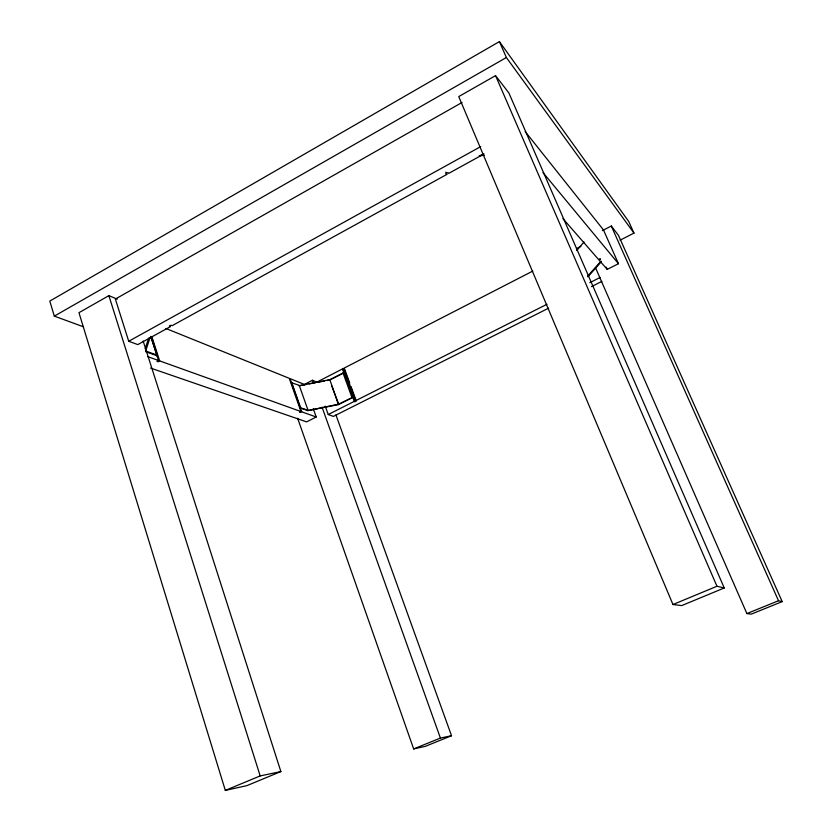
<?xml version="1.0" encoding="UTF-8"?>
<svg xmlns="http://www.w3.org/2000/svg" width="832" height="832" viewBox="0 0 832 832"><rect width="100%" height="100%" fill="white"/><g stroke="black" fill="none" stroke-linecap="round" stroke-linejoin="round"><path stroke-width="1.25" d="M145.163 348.826L148.637 338.094M149.978 337.886L145.694 351L157.3 355.222L157.092 355.815L145.538 351.624M298.948 385.788L329.836 379.652L343.928 372.736L330.658 379.548M307.736 410.634L338.707 404.165L352.914 397.28L338.416 404.612L307.736 410.634L299.582 407.649L308.017 410.186L299.218 385.33L290.722 382.502M338.416 404.612L329.836 379.652L326.997 380.588M576.732 250.588L583.991 241.998M587.798 276.016L601.006 261.144M587.881 276.806L601.11 261.934M620.079 240.188L633.963 233.095L628.732 221.489L499.408 41.6L49.806 301.08L54.319 316.129L83.616 326.862M54.319 316.129L506.386 57.522L633.963 233.095M117.27 299.146L108.878 295.651L78.957 312.686L225.316 790.4L246.896 785.637L280.873 771.566L143.146 341.006M495.55 75.629L458.744 96.574L672.974 604.521L681.699 605.592L724.256 587.974L508.841 92.893L495.55 75.629L716.966 586.248L724.256 587.974M462.082 102.461L115.367 299.052L128.721 341.255L137.79 344.604L170.446 326.622L169.26 326.134L170.934 325.208L172.12 325.697L446.774 174.45L445.806 172.11M128.721 341.255L480.719 146.598M483.985 153.962L448.718 173.389L447.918 172.598L445.962 173.68L446.774 174.45M151.07 337.345L158.538 360.506L156.946 361.369L158.09 361.774L159.671 360.911L300.955 411.538L289.255 378.31L165.89 328.484M602.41 230.61L611.302 226.023L618.467 235.342L782.194 601.609L751.317 614.12L746.886 613.579L595.483 267.686M303.368 384.956L312.447 380.276L317.148 382.242M316.659 382.221L342.451 368.961L343.138 369.273L354.994 401.658L356.325 400.982L355.649 400.712L343.772 368.285L532.802 271.076M576.41 248.643L580.902 246.334M300.955 411.538L299.614 412.225L301.714 411.809L316.233 417.009L313.238 408.595M562.9 218.566L598.562 259.48L600.132 258.679L600.558 259.178L598.988 259.969L607.204 269.391L618.467 263.713L603.46 229.913L525.19 131.591M316.233 417.009L306.602 421.876L150.53 368.046M325.239 406.151L328.245 414.523L354.307 401.378L354.994 401.658M355.649 400.712L546.967 304.273M589.826 282.672L600.059 277.514M548.621 308.162L333.362 416.416L328.245 414.523M591.438 286.634L601.858 281.393M225.316 790.4L260.177 775.923L280.873 771.566M672.974 604.521L716.966 586.248M746.886 613.579L778.523 600.746L782.194 601.609M297.638 418.278L413.66 748.925L440.409 738.067L451.526 735.727L335.941 414.939M451.526 735.727L425.298 746.356L413.66 748.925M300.217 385.559L306.592 384.374M309.15 383.895L315.526 382.72M318.074 382.242L324.449 381.056M479.201 155.813L484.255 155.314M481.031 154.804L483.558 154.554M147.566 356.574L158.538 360.506M304.689 384.55L290.014 378.622L301.714 411.809M543.015 172.598L618.467 263.713M611.302 226.023L778.523 600.746M606.185 267.072L607.204 269.391M499.408 41.6L506.386 57.522M331.843 386.131L338.707 404.165M344.458 368.597L349.731 382.99M351.042 386.589L355.878 399.786M342.451 368.961L354.307 401.378M342.982 372.902L351.967 397.467M312.447 380.276L313.321 382.72M322.046 407.15L440.409 738.067M291.658 382.335L300.518 407.472M151.83 336.565L159.671 360.911M151.403 336.939L157.3 355.222M150.81 336.336L157.092 355.815M108.878 295.651L260.177 775.923"/></g></svg>
